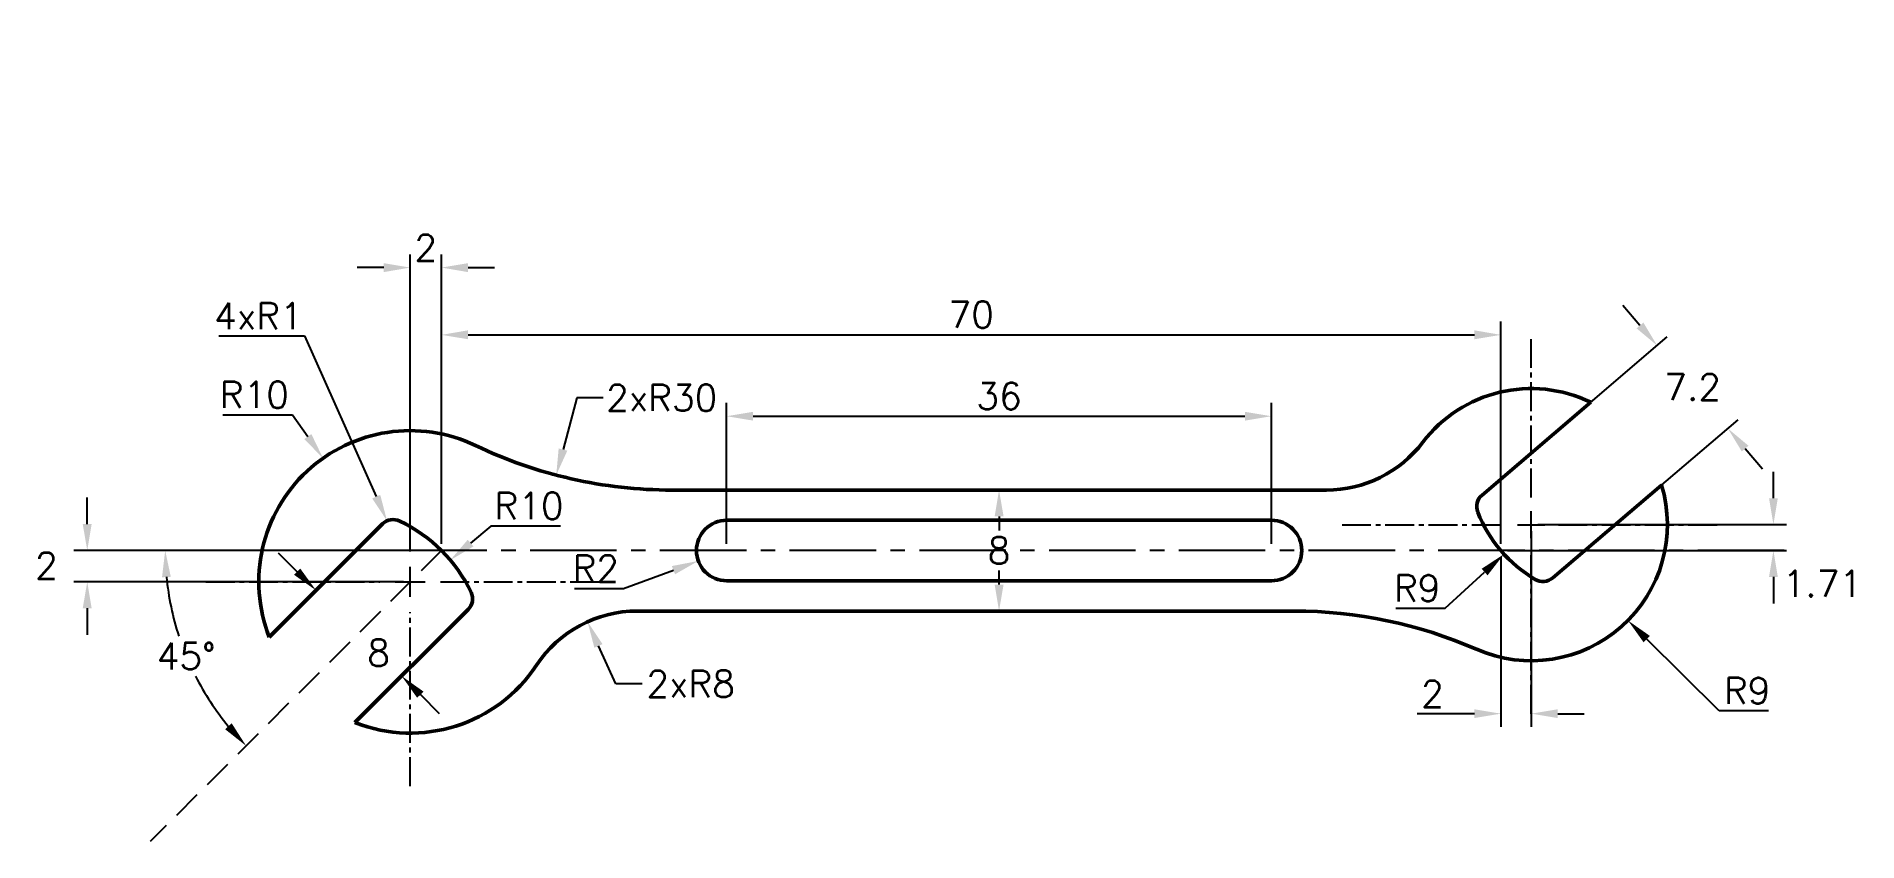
# Model space of a CAD drawing. Header units: millimetres. Extents: x 100 to 220, y 155 to 208.
import ezdxf

# ---------------------------------------------------------------- set-up
doc = ezdxf.new("R2010")
doc.units = ezdxf.units.MM
for name, pattern in [('ACAD_ISO02W100', [15, 12, -3]), ('CENTER2', [28.575, 19.05, -3.175, 3.175, -3.175]), ('HIDDEN', [9.525, 6.35, -3.175])]:
    doc.linetypes.add(name, pattern=pattern)
doc.layers.add('Layer1', color=252, linetype='Continuous', transparency=0.4)
doc.layers.add('new', color=252, linetype='ACAD_ISO02W100', transparency=0.6)
doc.styles.get("Standard").update_dxf_attribs({"font": 'simplex.shx'})
doc.dimstyles.new('ISO-25', dxfattribs={"dimscale": 0.7, "dimtxt": 2.5, "dimasz": 2.5, "dimexe": 1.25, "dimexo": 0.625, "dimtad": 1, "dimtih": 1, "dimtoh": 1, "dimdsep": 46, "dimtxsty": 'Standard', "dimcen": 0, "dimadec": 0, "dimazin": 0, "dimtfac": 1, "dimtofl": 0, "dimtmove": 0, "dimatfit": 3, "dimfxl": 1, "dimarcsym": 0})

# ---------------------------------------------------------------- blocks, each defined once
blk = doc.blocks.new('*D1')
at = {"layer": 'Defpoints', "color": 0, "transparency": 16777216}
for p in [(196.39, 188.18), (126.39, 173.92), (196.39, 173.92)]:
    blk.add_point(p, dxfattribs=at)
at = {"layer": 'Layer1', "color": 0, "lineweight": -2, "transparency": 16777216}
for p, q in [((126.39, 174.35), (126.39, 189.06)), ((196.39, 174.35), (196.39, 189.06)), ((128.14, 188.18), (194.64, 188.18))]:
    blk.add_line(p, q, dxfattribs=at)
at = {"layer": 'Layer1', "color": 0, "transparency": 16777216}
for points in [[(128.14, 188.48), (128.14, 187.89), (126.39, 188.18)], [(194.64, 188.48), (194.64, 187.89), (196.39, 188.18)]]:
    blk.add_solid(points, dxfattribs=at)
at = {"layer": 'Layer1', "color": 0, "transparency": 16777216, "insert": (161.39, 189.52), "char_height": 1.75, "attachment_point": 5}
blk.add_mtext('70', dxfattribs=at)
blk = doc.blocks.new('*D2')
at = {"layer": 'Defpoints', "color": 0, "transparency": 16777216}
for p in [(181.23, 182.8), (145.23, 173.92), (181.23, 173.92)]:
    blk.add_point(p, dxfattribs=at)
at = {"layer": 'Layer1', "color": 0, "lineweight": -2, "transparency": 16777216}
for p, q in [((145.23, 174.35), (145.23, 183.68)), ((181.23, 174.35), (181.23, 183.68)), ((146.98, 182.8), (179.48, 182.8))]:
    blk.add_line(p, q, dxfattribs=at)
at = {"layer": 'Layer1', "color": 0, "transparency": 16777216}
for points in [[(146.98, 183.09), (146.98, 182.51), (145.23, 182.8)], [(179.48, 183.09), (179.48, 182.51), (181.23, 182.8)]]:
    blk.add_solid(points, dxfattribs=at)
at = {"layer": 'Layer1', "color": 0, "transparency": 16777216, "insert": (163.23, 184.13), "char_height": 1.75, "attachment_point": 5}
blk.add_mtext('36', dxfattribs=at)
blk = doc.blocks.new('*D3')
at = {"layer": 'Defpoints', "color": 0, "transparency": 16777216}
for p in [(118.56, 180.02), (124.32, 171.85)]:
    blk.add_point(p, dxfattribs=at)
at = {"layer": 'Layer1', "color": 0, "lineweight": -2, "transparency": 16777216}
for p, q in [((111.94, 182.89), (116.55, 182.89)), ((116.55, 182.89), (117.56, 181.45))]:
    blk.add_line(p, q, dxfattribs=at)
at = {"layer": 'Layer1', "color": 0, "transparency": 16777216}
blk.add_solid([(117.79, 181.62), (117.32, 181.29), (118.56, 180.02)], dxfattribs=at)
at = {"layer": 'Layer1', "color": 0, "transparency": 16777216, "insert": (114.02, 184.22), "char_height": 1.75, "attachment_point": 5}
blk.add_mtext('R10', dxfattribs=at)
blk = doc.blocks.new('*D4')
at = {"layer": 'Defpoints', "color": 0, "transparency": 16777216}
for p in [(126.97, 173.28), (119.32, 166.85)]:
    blk.add_point(p, dxfattribs=at)
at = {"layer": 'Layer1', "color": 0, "lineweight": -2, "transparency": 16777216}
for p, q in [((129.65, 175.54), (128.31, 174.41)), ((134.26, 175.54), (129.65, 175.54))]:
    blk.add_line(p, q, dxfattribs=at)
at = {"layer": 'Layer1', "color": 0, "transparency": 16777216}
blk.add_solid([(128.12, 174.63), (128.5, 174.19), (126.97, 173.28)], dxfattribs=at)
at = {"layer": 'Layer1', "color": 0, "transparency": 16777216, "insert": (132.17, 176.87), "char_height": 1.75, "attachment_point": 5}
blk.add_mtext('R10', dxfattribs=at)
blk = doc.blocks.new('*D5')
at = {"layer": 'Defpoints', "color": 0, "lineweight": 50, "transparency": 16777216}
for p in [(118.75, 171.93), (124.41, 166.28), (123.75, 165.62)]:
    blk.add_point(p, dxfattribs=at)
at = {"layer": 'Layer1', "color": 0, "lineweight": -2, "transparency": 16777216}
for p, q in [((116.86, 172.52), (115.62, 173.75)), ((118.44, 171.62), (117.48, 170.66)), ((124.1, 165.97), (123.13, 165)), ((124.99, 164.39), (126.23, 163.15))]:
    blk.add_line(p, q, dxfattribs=at)
at = {"layer": 'Layer1', "color": 0, "lineweight": 50, "transparency": 16777216}
for points in [[(117.06, 172.72), (116.65, 172.31), (118.1, 171.28)], [(125.2, 164.59), (124.78, 164.18), (123.75, 165.62)]]:
    blk.add_solid(points, dxfattribs=at)
at = {"layer": 'Layer1', "color": 0, "transparency": 16777216, "insert": (122.23, 167.15), "char_height": 1.75, "attachment_point": 5}
blk.add_mtext('8', dxfattribs=at)
blk = doc.blocks.new('*D6')
at = {"layer": 'Defpoints', "color": 0, "transparency": 16777216}
for p in [(141.61, 207.92), (133.97, 178.91)]:
    blk.add_point(p, dxfattribs=at)
at = {"layer": 'Layer1', "color": 0, "lineweight": -2, "transparency": 16777216}
for p, q in [((135.32, 184.02), (134.42, 180.6)), ((137.07, 184.02), (135.32, 184.02))]:
    blk.add_line(p, q, dxfattribs=at)
at = {"layer": 'Layer1', "color": 0, "transparency": 16777216}
blk.add_solid([(134.13, 180.67), (134.7, 180.52), (133.97, 178.91)], dxfattribs=at)
at = {"layer": 'Layer1', "color": 0, "transparency": 16777216, "insert": (140.94, 184.02), "char_height": 1.75, "attachment_point": 5}
blk.add_mtext('2xR30', dxfattribs=at)
blk = doc.blocks.new('*D7')
at = {"layer": 'Defpoints', "color": 0, "transparency": 16777216}
for p in [(136.04, 169.21), (139.33, 161.92)]:
    blk.add_point(p, dxfattribs=at)
at = {"layer": 'Layer1', "color": 0, "lineweight": -2, "transparency": 16777216}
for p, q in [((137.9, 165.1), (136.76, 167.61)), ((139.65, 165.1), (137.9, 165.1))]:
    blk.add_line(p, q, dxfattribs=at)
at = {"layer": 'Layer1', "color": 0, "transparency": 16777216}
blk.add_solid([(137.03, 167.73), (136.49, 167.49), (136.04, 169.21)], dxfattribs=at)
at = {"layer": 'Layer1', "color": 0, "transparency": 16777216, "insert": (142.85, 165.1), "char_height": 1.75, "attachment_point": 5}
blk.add_mtext('2xR8', dxfattribs=at)
blk = doc.blocks.new('*D8')
at = {"layer": 'Defpoints', "color": 0, "transparency": 16777216}
for p in [(163.23, 177.92), (163.23, 169.92), (163.23, 169.92)]:
    blk.add_point(p, dxfattribs=at)
at = {"layer": 'Layer1', "color": 0, "lineweight": -2, "transparency": 16777216}
for p, q in [((162.8, 177.92), (162.36, 177.92)), ((163.23, 176.17), (163.23, 175.25)), ((163.23, 171.67), (163.23, 172.59)), ((162.8, 169.92), (162.36, 169.92))]:
    blk.add_line(p, q, dxfattribs=at)
at = {"layer": 'Layer1', "color": 0, "transparency": 16777216}
for points in [[(162.94, 176.17), (163.53, 176.17), (163.23, 177.92)], [(162.94, 171.67), (163.53, 171.67), (163.23, 169.92)]]:
    blk.add_solid(points, dxfattribs=at)
at = {"layer": 'Layer1', "color": 0, "transparency": 16777216, "insert": (163.23, 173.92), "char_height": 1.75, "attachment_point": 5}
blk.add_mtext('8', dxfattribs=at)
blk = doc.blocks.new('*D9')
at = {"layer": 'Defpoints', "color": 0, "transparency": 16777216}
for p in [(145.23, 173.92), (143.36, 173.23)]:
    blk.add_point(p, dxfattribs=at)
at = {"layer": 'Layer1', "color": 0, "lineweight": -2, "transparency": 16777216}
for p, q in [((138.42, 171.41), (141.72, 172.62)), ((135.18, 171.41), (138.42, 171.41))]:
    blk.add_line(p, q, dxfattribs=at)
blk.add_arc((145.23, 173.92), 2, 192.5335, 225.2814, dxfattribs=at)
at = {"layer": 'Layer1', "color": 0, "transparency": 16777216}
blk.add_solid([(141.61, 172.89), (141.82, 172.35), (143.36, 173.23)], dxfattribs=at)
at = {"layer": 'Layer1', "color": 0, "transparency": 16777216, "insert": (136.58, 172.73), "char_height": 1.75, "attachment_point": 5}
blk.add_mtext('R2', dxfattribs=at)
blk = doc.blocks.new('*D10')
at = {"layer": 'Defpoints', "color": 0, "transparency": 16777216}
for p in [(122.79, 175.88), (123.2, 174.97)]:
    blk.add_point(p, dxfattribs=at)
at = {"layer": 'Layer1', "color": 0, "lineweight": -2, "transparency": 16777216}
for p, q in [((111.68, 188.11), (117.34, 188.11)), ((117.34, 188.11), (122.08, 177.48))]:
    blk.add_line(p, q, dxfattribs=at)
at = {"layer": 'Layer1', "color": 0, "transparency": 16777216}
blk.add_solid([(122.34, 177.6), (121.81, 177.36), (122.79, 175.88)], dxfattribs=at)
at = {"layer": 'Layer1', "color": 0, "transparency": 16777216, "insert": (114.29, 189.43), "char_height": 1.75, "width": 8.8656, "attachment_point": 5}
blk.add_mtext('4xR1', dxfattribs=at)
blk = doc.blocks.new('*D11')
at = {"layer": 'Defpoints', "color": 0, "lineweight": 50, "transparency": 16777216}
for p in [(103.17, 173.92), (126.39, 173.92), (215.11, 173.92), (108.75, 169.19), (107.14, 154.67)]:
    blk.add_point(p, dxfattribs=at)
at = {"layer": 'Layer1', "color": 0, "lineweight": -2, "transparency": 16777216}
for start, end in [(185.4929, 198.108), (207.0365, 219.5071)]:
    blk.add_arc((126.39, 173.92), 18.26, start, end, dxfattribs=at)
at = {"layer": 'Layer1', "color": 0, "lineweight": 50, "transparency": 16777216}
for points in [[(107.92, 172.15), (108.5, 172.18), (108.13, 173.92)], [(112.52, 162.5), (112.09, 162.1), (113.48, 161)]]:
    blk.add_solid(points, dxfattribs=at)
at = {"layer": 'Layer1', "color": 0, "transparency": 16777216, "insert": (109.52, 166.93), "char_height": 1.75, "attachment_point": 5}
blk.add_mtext('45°', dxfattribs=at)
blk = doc.blocks.new('*D12')
at = {"layer": 'Defpoints', "color": 0, "transparency": 16777216}
for p in [(198.4, 175.63), (204.79, 169.29)]:
    blk.add_point(p, dxfattribs=at)
at = {"layer": 'Layer1', "color": 0, "lineweight": -2, "transparency": 16777216}
for p, q in [((210.81, 163.32), (206.03, 168.06)), ((214.08, 163.32), (210.81, 163.32))]:
    blk.add_line(p, q, dxfattribs=at)
at = {"layer": 'Layer1', "color": 0, "transparency": 16777216}
blk.add_solid([(206.24, 168.27), (205.82, 167.85), (204.79, 169.29)], dxfattribs=at)
at = {"layer": 'Layer1', "color": 0, "transparency": 16777216, "insert": (212.66, 164.65), "char_height": 1.75, "attachment_point": 5}
blk.add_mtext('R9', dxfattribs=at)
blk = doc.blocks.new('*D13')
at = {"layer": 'Defpoints', "color": 0, "transparency": 16777216}
for p in [(203.24, 179.76), (196.6, 173.68)]:
    blk.add_point(p, dxfattribs=at)
at = {"layer": 'Layer1', "color": 0, "lineweight": -2, "transparency": 16777216}
for p, q in [((192.71, 170.1), (195.31, 172.49)), ((189.44, 170.1), (192.71, 170.1))]:
    blk.add_line(p, q, dxfattribs=at)
at = {"layer": 'Layer1', "color": 0, "transparency": 16777216}
blk.add_solid([(195.12, 172.71), (195.51, 172.28), (196.6, 173.68)], dxfattribs=at)
at = {"layer": 'Layer1', "color": 0, "transparency": 16777216, "insert": (190.86, 171.43), "char_height": 1.75, "attachment_point": 5}
blk.add_mtext('R9', dxfattribs=at)
blk = doc.blocks.new('*D14')
at = {"layer": 'Defpoints', "color": 0, "lineweight": 50, "transparency": 16777216}
for p in [(211.39, 181.99), (198.74, 180.65), (203.41, 175.18)]:
    blk.add_point(p, dxfattribs=at)
at = {"layer": 'Layer1', "color": 0, "lineweight": -2, "transparency": 16777216}
for p, q in [((205.58, 188.8), (204.45, 190.13)), ((199.07, 180.94), (207.39, 188.04)), ((203.74, 175.46), (212.06, 182.56)), ((212.53, 180.66), (213.67, 179.33))]:
    blk.add_line(p, q, dxfattribs=at)
at = {"layer": 'Layer1', "color": 0, "lineweight": 50, "transparency": 16777216}
for points in [[(205.81, 188.99), (205.36, 188.61), (206.72, 187.47)], [(212.75, 180.85), (212.31, 180.47), (211.39, 181.99)]]:
    blk.add_solid(points, dxfattribs=at)
at = {"layer": 'Layer1', "color": 0, "transparency": 16777216, "insert": (209.06, 184.73), "char_height": 1.75, "attachment_point": 5}
blk.add_mtext('7.2', dxfattribs=at)
blk = doc.blocks.new('*U15')
at = {"layer": 'Layer1', "color": 0, "linetype": 'CENTER2', "ltscale": 0.1, "transparency": 16777216}
for p, q in [((0, 1.8), (0, 12.5)), ((-12.5, 0), (-1.8, 0)), ((1.8, 0), (12.5, 0)), ((0, -12.5), (0, -1.8))]:
    blk.add_line(p, q, dxfattribs=at)
at = {"layer": 'Layer1', "color": 0, "linetype": 'Continuous', "ltscale": 0.1, "transparency": 16777216}
for p, q in [((-0.9, 0), (0.9, 0)), ((0, -0.9), (0, 0.9))]:
    blk.add_line(p, q, dxfattribs=at)
blk = doc.blocks.new('*D16')
at = {"layer": 'Defpoints', "color": 0, "lineweight": 50, "transparency": 16777216}
for p in [(198.4, 175.63), (196.39, 173.92), (196.39, 163.13)]:
    blk.add_point(p, dxfattribs=at)
at = {"layer": 'Layer1', "color": 0, "lineweight": -2, "transparency": 16777216}
for p, q in [((198.4, 175.19), (198.4, 162.25)), ((196.39, 173.48), (196.39, 162.25)), ((194.64, 163.13), (190.85, 163.13)), ((200.15, 163.13), (201.9, 163.13))]:
    blk.add_line(p, q, dxfattribs=at)
at = {"layer": 'Layer1', "color": 0, "lineweight": 50, "transparency": 16777216}
for points in [[(194.64, 163.42), (194.64, 162.84), (196.39, 163.13)], [(200.15, 163.42), (200.15, 162.84), (198.4, 163.13)]]:
    blk.add_solid(points, dxfattribs=at)
at = {"layer": 'Layer1', "color": 0, "transparency": 16777216, "insert": (191.87, 164.44), "char_height": 1.75, "attachment_point": 5}
blk.add_mtext('2', dxfattribs=at)
blk = doc.blocks.new('*D17')
at = {"layer": 'Defpoints', "color": 0, "lineweight": 50, "transparency": 16777216}
for p in [(198.4, 175.63), (196.39, 173.92), (214.4, 173.92)]:
    blk.add_point(p, dxfattribs=at)
at = {"layer": 'Layer1', "color": 0, "lineweight": -2, "transparency": 16777216}
for p, q in [((214.4, 177.38), (214.4, 179.13)), ((198.83, 175.63), (215.27, 175.63)), ((196.83, 173.92), (215.27, 173.92)), ((214.4, 172.17), (214.4, 170.42))]:
    blk.add_line(p, q, dxfattribs=at)
at = {"layer": 'Layer1', "color": 0, "lineweight": 50, "transparency": 16777216}
for points in [[(214.11, 177.38), (214.69, 177.38), (214.4, 175.63)], [(214.11, 172.17), (214.69, 172.17), (214.4, 173.92)]]:
    blk.add_solid(points, dxfattribs=at)
at = {"layer": 'Layer1', "color": 0, "transparency": 16777216, "insert": (217.64, 171.73), "char_height": 1.75, "attachment_point": 5}
blk.add_mtext('1.71', dxfattribs=at)
blk = doc.blocks.new('*U19')
at = {"layer": 'Layer1', "color": 0, "linetype": 'CENTER2', "ltscale": 0.1, "transparency": 16777216}
for p, q in [((0, 2), (0, 13.5)), ((-13.5, 0), (-2, 0)), ((2, 0), (13.5, 0)), ((0, -13.5), (0, -2))]:
    blk.add_line(p, q, dxfattribs=at)
at = {"layer": 'Layer1', "color": 0, "linetype": 'Continuous', "ltscale": 0.1, "transparency": 16777216}
for p, q in [((-1, 0), (1, 0)), ((0, -1), (0, 1))]:
    blk.add_line(p, q, dxfattribs=at)
blk = doc.blocks.new('*D20')
at = {"layer": 'Defpoints', "color": 0, "lineweight": 50, "transparency": 16777216}
for p in [(126.39, 173.92), (102.98, 171.85), (124.32, 171.85)]:
    blk.add_point(p, dxfattribs=at)
at = {"layer": 'Layer1', "color": 0, "lineweight": -2, "transparency": 16777216}
for p, q in [((102.98, 175.67), (102.98, 177.42)), ((125.95, 173.92), (102.1, 173.92)), ((123.88, 171.85), (102.1, 171.85)), ((102.98, 170.1), (102.98, 168.35))]:
    blk.add_line(p, q, dxfattribs=at)
at = {"layer": 'Layer1', "color": 0, "lineweight": 50, "transparency": 16777216}
for points in [[(102.68, 175.67), (103.27, 175.67), (102.98, 173.92)], [(102.68, 170.1), (103.27, 170.1), (102.98, 171.85)]]:
    blk.add_solid(points, dxfattribs=at)
at = {"layer": 'Layer1', "color": 0, "transparency": 16777216, "insert": (100.28, 172.92), "char_height": 1.75, "attachment_point": 5}
blk.add_mtext('2', dxfattribs=at)
blk = doc.blocks.new('*D21')
at = {"layer": 'Defpoints', "color": 0, "lineweight": 50, "transparency": 16777216}
for p in [(124.32, 192.63), (124.32, 173.92), (126.39, 173.92)]:
    blk.add_point(p, dxfattribs=at)
at = {"layer": 'Layer1', "color": 0, "lineweight": -2, "transparency": 16777216}
for p, q in [((122.57, 192.63), (120.82, 192.63)), ((124.32, 174.35), (124.32, 193.5)), ((126.39, 174.35), (126.39, 193.5)), ((128.14, 192.63), (129.89, 192.63))]:
    blk.add_line(p, q, dxfattribs=at)
at = {"layer": 'Layer1', "color": 0, "lineweight": 50, "transparency": 16777216}
for points in [[(122.57, 192.92), (122.57, 192.33), (124.32, 192.63)], [(128.14, 192.92), (128.14, 192.33), (126.39, 192.63)]]:
    blk.add_solid(points, dxfattribs=at)
at = {"layer": 'Layer1', "color": 0, "transparency": 16777216, "insert": (125.35, 193.94), "char_height": 1.75, "attachment_point": 5}
blk.add_mtext('2', dxfattribs=at)

msp = doc.modelspace()

# ---------------------------------------------------------------- linework, layer by layer
at = {"lineweight": 50}
for p, q in [((195.144, 177.586), (202.331, 183.722)), ((199.818, 172.11), (207.006, 178.246)), ((141.607, 177.917), (184.862, 177.917)), ((122.491, 175.674), (115.01, 168.194)), ((128.148, 170.017), (120.667, 162.537)), ((139.333, 169.917), (182.721, 169.917))]:
    msp.add_line(p, q, dxfattribs=at)
msp.add_lwpolyline([(145.235, 171.917), (181.235, 171.917, 0.4142136), (183.235, 173.917), (183.235, 173.917, 0.4142136), (181.235, 175.917), (145.235, 175.917, 0.4142136), (143.235, 173.917), (143.235, 173.917, 0.4142136)], format="xyb", close=True, dxfattribs=at)
for centre, radius, start, end in [((198.395, 175.628), 9, 64.0657, 142.75649), ((124.319, 171.846), 10, 64.3926, 201.42182), ((141.607, 207.917), 30, 244.3926, 270), ((184.862, 185.917), 8, 270, 322.75649), ((198.395, 175.628), 9, 246.30253, 16.90935), ((195.793, 176.826), 1, 130.48753, 201.52195), ((123.198, 174.967), 1, 64.47122, 135), ((119.319, 166.846), 10, 25.52878, 64.47122), ((203.235, 179.76), 9, 201.52195, 239.4531), ((199.169, 172.871), 1, 239.4531, 310.48753), ((127.44, 170.724), 1, 315, 25.52878), ((139.333, 161.917), 8, 90, 146.52265), ((182.721, 139.917), 30, 66.30253, 90), ((124.319, 171.846), 10, 248.57818, 326.52265)]:
    msp.add_arc(centre, radius, start, end, dxfattribs=at)
at = {"layer": 'new', "linetype": 'CENTER2', "ltscale": 0.3}
msp.add_line((215.114, 173.917), (103.167, 173.917), dxfattribs=at)
at = {"layer": 'new', "linetype": 'HIDDEN', "ltscale": 0.3}
msp.add_line((126.39, 173.917), (107.143, 154.67), dxfattribs=at)

# ---------------------------------------------------------------- block references
at = {"layer": 'Layer1', "linetype": 'CENTER2', "ltscale": 0.1}
for name, p in [('*U15', (198.395, 175.628)), ('*U19', (124.319, 171.846))]:
    msp.add_blockref(name, p, dxfattribs=at)

# ---------------------------------------------------------------- dimensions: what is measured, and where the dimension line sits
at = {"layer": 'Layer1'}
for center, mpoint, text, picture, middle in [((141.607, 207.917), (133.97, 178.905), '2x<>', '*D6', (140.943, 184.019)), ((123.198, 174.967), (122.791, 175.881), '4x<>', '*D10', (114.29, 188.112)), ((139.333, 161.917), (136.039, 169.207), '2x<>', '*D7', (142.848, 165.096))]:
    dim = msp.add_radius_dim(center=center, mpoint=mpoint, text=text, dimstyle='ISO-25', dxfattribs=at)
    dim.commit()
    dim.dimension.update_dxf_attribs({"geometry": picture, "text_midpoint": middle, "dimtype": 164})
dim = msp.add_linear_dim(base=(124.319, 192.626), p1=(126.39, 173.917), p2=(124.319, 173.917), text='2', dimstyle='ISO-25', dxfattribs=at)
dim.commit()
dim.dimension.update_dxf_attribs({"geometry": '*D21', "text_midpoint": (125.355, 193.939)})
for base, p1, p2, picture, middle in [((196.39, 188.184), (126.39, 173.917), (196.39, 173.917), '*D1', (161.39, 189.515)), ((181.235, 182.802), (145.235, 173.917), (181.235, 173.917), '*D2', (163.235, 184.133)), ((196.3902, 163.1284), (198.395, 175.6284), (196.3902, 173.9169), '*D16', (191.8694, 164.4409))]:
    dim = msp.add_linear_dim(base=base, p1=p1, p2=p2, dimstyle='ISO-25', dxfattribs=at)
    dim.commit()
    dim.dimension.update_dxf_attribs({"geometry": picture, "text_midpoint": middle})
dim = msp.add_aligned_dim(p1=(198.737, 180.654), p2=(203.412, 175.178), distance=10.495, dimstyle='ISO-25', dxfattribs=at)
dim.commit()
dim.dimension.update_dxf_attribs({"geometry": '*D14', "text_midpoint": (209.057, 184.731)})
for center, mpoint, picture, middle in [((124.319, 171.846), (118.563, 180.023), '*D3', (114.023, 184.216)), ((203.235, 179.76), (196.603, 173.676), '*D13', (190.858, 171.433)), ((119.319, 166.846), (126.971, 173.284), '*D4', (132.175, 176.868)), ((145.235, 173.917), (143.358, 173.226), '*D9', (136.585, 172.725))]:
    dim = msp.add_radius_dim(center=center, mpoint=mpoint, dimstyle='ISO-25', dxfattribs=at)
    dim.commit()
    dim.dimension.update_dxf_attribs({"geometry": picture, "text_midpoint": middle})
dim = msp.add_linear_dim(base=(214.4, 173.917), p1=(198.395, 175.628), p2=(196.39, 173.917), angle=90, dimstyle='ISO-25', override={"dimtmove": 2}, dxfattribs=at)
dim.commit()
dim.dimension.update_dxf_attribs({"geometry": '*D17', "text_midpoint": (217.642, 171.729), "dimtype": 160})
dim = msp.add_linear_dim(base=(102.976, 171.846), p1=(126.39, 173.917), p2=(124.319, 171.846), angle=90, text='2', dimstyle='ISO-25', override={"dimtmove": 2}, dxfattribs=at)
dim.commit()
dim.dimension.update_dxf_attribs({"geometry": '*D20', "text_midpoint": (100.283, 172.92), "dimtype": 160})
for base, p1, p2, angle, picture, middle, dimtype in [((163.235, 169.917), (163.235, 177.917), (163.235, 169.917), 90, '*D8', (163.235, 173.917), 160), ((123.753, 165.623), (118.75, 171.934), (124.407, 166.277), 315, '*D5', (122.227, 167.149), 161)]:
    dim = msp.add_linear_dim(base=base, p1=p1, p2=p2, angle=angle, dimstyle='ISO-25', dxfattribs=at)
    dim.commit()
    dim.dimension.update_dxf_attribs({"geometry": picture, "text_midpoint": middle, "dimtype": dimtype})
dim = msp.add_radius_dim(center=(198.395, 175.628), mpoint=(204.787, 169.292), dimstyle='ISO-25', dxfattribs=at)
dim.commit()
dim.dimension.update_dxf_attribs({"geometry": '*D12', "text_midpoint": (212.663, 163.319), "dimtype": 164})
dim = msp.add_angular_dim_2l(base=(108.751, 169.191), line1=((126.39, 173.917), (107.143, 154.67)), line2=((215.114, 173.917), (103.167, 173.917)), dimstyle='ISO-25', dxfattribs=at)
dim.commit()
dim.dimension.update_dxf_attribs({"geometry": '*D11', "text_midpoint": (109.519, 166.929)})

doc.saveas('drawing.dxf')
